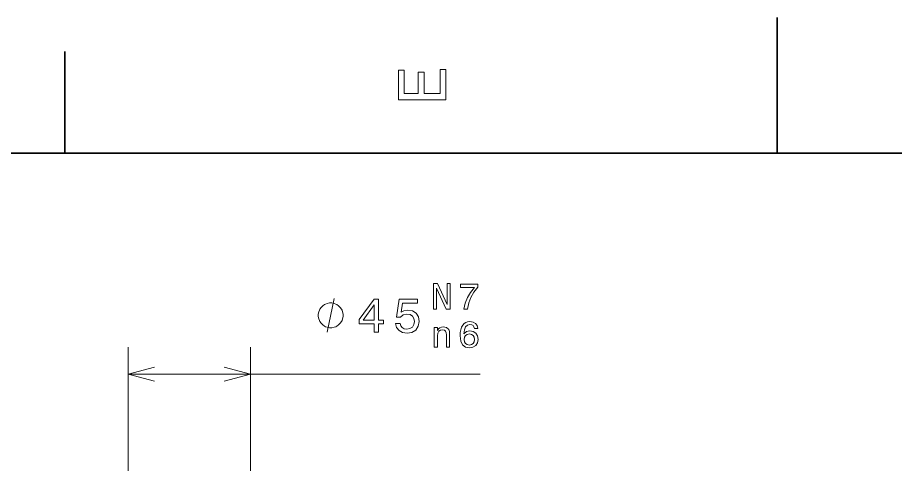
# Model space of a CAD drawing. Extents: x 0 to 420, y 0 to 297.
# Drawn here: x 154 to 218.7, y 264.1 to 297 of the extents above; entities that cross this region are included whole.
import ezdxf

# ---------------------------------------------------------------- set-up
doc = ezdxf.new("R2010")
doc.units = 0

msp = doc.modelspace()

# ---------------------------------------------------------------- linework, layer by layer
at = {"color": 7, "lineweight": 35, "ltscale": 0.25}
msp.add_line((210, 287), (210, 297), dxfattribs=at)
at = {"color": 7, "lineweight": 35, "ltscale": 0.1875}
msp.add_line((157.5, 287), (157.5, 294.5), dxfattribs=at)
at = {"color": 7, "lineweight": 35}
msp.add_line((410, 287), (10, 287), dxfattribs=at)
at = {"color": 7, "lineweight": 13}
for p, q in [((162.183, 250.801), (162.183, 272.698)), ((171.183, 250.801), (171.183, 272.698)), ((162.183, 270.698), (188.107, 270.698))]:
    msp.add_line(p, q, dxfattribs=at)
for points in [[(185.583, 290.941), (185.583, 293.16), (185.16, 293.16), (185.16, 291.405), (183.974, 291.405), (183.974, 292.968), (183.556, 292.968), (183.556, 291.405), (182.507, 291.405), (182.507, 293.12), (182.083, 293.12), (182.083, 290.941)], [(184.676, 275.51), (184.9, 275.51), (184.9, 277.048), (185.619, 275.51), (185.908, 275.51), (185.908, 277.385), (185.681, 277.385), (185.681, 275.848), (184.971, 277.385), (184.676, 277.385)], [(186.918, 275.51), (187.191, 275.51), (187.28, 275.956), (187.437, 276.372), (187.658, 276.759), (187.947, 277.121), (187.947, 277.345), (186.661, 277.345), (186.661, 277.099), (187.688, 277.099), (187.391, 276.734), (187.167, 276.353), (187.01, 275.948)], [(180.299, 273.792), (180.623, 273.792), (180.623, 274.411), (180.98, 274.411), (180.98, 274.699), (180.623, 274.699), (180.623, 276.238), (180.296, 276.238), (179.2, 274.728), (179.2, 274.411), (180.299, 274.411)], [(181.876, 274.444), (181.956, 274.148), (182.132, 273.918), (182.391, 273.774), (182.723, 273.72), (183.087, 273.784), (183.371, 273.961), (183.551, 274.242), (183.62, 274.602), (183.559, 274.937), (183.386, 275.2), (183.115, 275.369), (182.766, 275.431), (182.496, 275.387), (182.287, 275.269), (182.388, 275.942), (183.483, 275.942), (183.483, 276.238), (182.146, 276.238), (181.948, 274.912), (182.237, 274.912), (182.445, 275.081), (182.712, 275.143), (182.943, 275.103), (183.119, 274.988), (183.231, 274.811), (183.27, 274.584), (183.231, 274.357), (183.115, 274.181), (182.939, 274.069), (182.712, 274.029), (182.521, 274.055), (182.373, 274.137), (182.265, 274.267), (182.211, 274.444)], [(178.017, 275.042), (178.017, 275.125), (177.975, 275.292), (177.933, 275.417), (177.892, 275.5), (177.808, 275.625), (177.683, 275.75), (177.558, 275.833), (177.475, 275.875), (177.35, 275.917), (177.183, 275.958), (177.1, 275.958), (177.017, 275.958), (176.85, 275.917), (176.725, 275.875), (176.642, 275.833), (176.517, 275.75), (176.392, 275.625), (176.308, 275.5), (176.267, 275.417), (176.225, 275.292), (176.183, 275.125), (176.183, 275.042), (176.183, 274.958), (176.225, 274.792), (176.267, 274.667), (176.308, 274.583), (176.392, 274.458), (176.517, 274.333), (176.642, 274.25), (176.725, 274.208), (176.85, 274.167), (177.017, 274.125), (177.1, 274.125), (177.183, 274.125), (177.35, 274.167), (177.475, 274.208), (177.558, 274.25), (177.683, 274.333), (177.808, 274.458), (177.892, 274.583), (177.933, 274.667), (177.975, 274.792), (178.017, 274.958)], [(179.503, 274.699), (180.299, 275.82), (180.299, 274.699)], [(187.942, 274.068), (187.891, 274.286), (187.772, 274.449), (187.588, 274.551), (187.35, 274.586), (187.191, 274.567), (187.053, 274.516), (186.932, 274.432), (186.829, 274.314), (186.748, 274.165), (186.688, 273.984), (186.651, 273.77), (186.64, 273.53), (186.683, 273.146), (186.815, 272.868), (187.029, 272.701), (187.321, 272.644), (187.583, 272.692), (187.783, 272.819), (187.912, 273.019), (187.958, 273.273), (187.912, 273.53), (187.788, 273.727), (187.596, 273.852), (187.358, 273.895), (187.102, 273.841), (186.91, 273.687), (186.951, 273.984), (187.037, 274.197), (187.169, 274.324), (187.353, 274.368), (187.488, 274.346), (187.591, 274.289), (187.658, 274.195), (187.693, 274.068)], [(184.733, 272.698), (184.971, 272.698), (184.971, 273.535), (184.995, 273.727), (185.073, 273.868), (185.195, 273.954), (185.357, 273.987), (185.487, 273.96), (185.568, 273.887), (185.608, 273.765), (185.622, 273.603), (185.622, 272.698), (185.86, 272.698), (185.86, 273.652), (185.849, 273.843), (185.8, 274.003), (185.641, 274.149), (185.392, 274.2), (185.254, 274.181), (185.138, 274.13), (185.038, 274.043), (184.96, 273.927), (184.96, 274.149), (184.733, 274.149)], [(187.696, 273.271), (187.666, 273.1), (187.591, 272.971), (187.469, 272.884), (187.318, 272.857), (187.159, 272.884), (187.037, 272.968), (186.959, 273.098), (186.934, 273.268), (186.961, 273.435), (187.037, 273.562), (187.161, 273.643), (187.329, 273.673), (187.475, 273.643), (187.591, 273.565), (187.666, 273.438)]]:
    msp.add_lwpolyline(points, close=True, dxfattribs=at)
for points in [[(176.85, 273.792), (177.35, 276.292)], [(164.115, 271.216), (162.183, 270.698), (164.115, 270.18)], [(169.252, 270.18), (171.183, 270.698), (169.252, 271.216)]]:
    msp.add_lwpolyline(points, dxfattribs=at)

doc.saveas('drawing.dxf')
